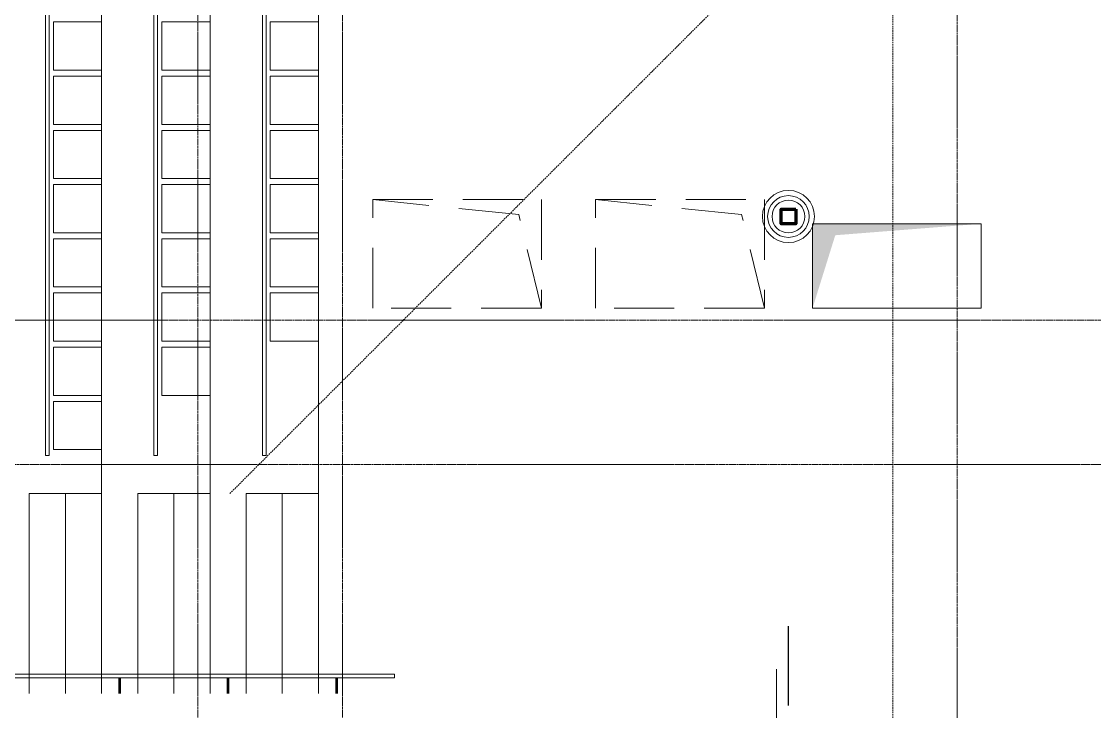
# Model space of a CAD drawing. Header units: millimetres. Extents: x -231292 to 573618, y -153144 to 564035.
# Drawn here: x -165940 to -157035, y 228145 to 233874 of the extents above; entities that cross this region are included whole.
import ezdxf

# ---------------------------------------------------------------- set-up
doc = ezdxf.new("R2010")
doc.units = ezdxf.units.MM
for name, pattern in [('CENTER2', [28.575, 19.05, -3.175, 3.175, -3.175]), ('DASHED', [19.05, 12.7, -6.35]), ('HIDDEN', [9.525, 6.35, -3.175])]:
    doc.linetypes.add(name, pattern=pattern)
doc.layers.get('0').update_dxf_attribs({"color": 250})
doc.layers.add('АР_Делит', color=250, linetype='Continuous', lineweight=0, plot=False)
for name, color, linetype, lineweight in [('АР_Мебель', 250, 'Continuous', 5), ('АР_Разрезы марка', 250, 'Continuous', 13), ('АР_Тонкая', 250, 'Continuous', 5), ('КМ_Фахверки', 250, 'Continuous', 80), ('ЛК_Открытая', 250, 'Continuous', 5), ('ОВ_Классы', 250, 'Continuous', 0), ('ОВ_Шахты_блок 4.1', 250, 'Continuous', 5), ('РД_Ограждения', 250, 'Continuous', 5), ('РД_Оси_100', 250, 'Continuous', 0)]:
    doc.layers.add(name, color=color, linetype=linetype, lineweight=lineweight)

# ---------------------------------------------------------------- blocks, each defined once
blk = doc.blocks.new('СОШ_2200_АР_ОСИ_М100_28.05.24')
at = {"layer": 'РД_Оси_100', "linetype": 'CENTER2'}
for p, q in [((63600, -6155), (63600, 139938.679)), ((119910, 76200), (-5954.958, 76200)), ((-5954.958, 75000), (119910, 75000)), ((62100, -6155), (62100, 73302.739))]:
    blk.add_line(p, q, dxfattribs=at)
for points in [[(57300, 139938.679), (57300, -6155)], [(58500, 139938.679), (58500, -6155)]]:
    blk.add_lwpolyline(points, dxfattribs=at)
blk = doc.blocks.new('otv')
at = {"linetype": 'Continuous'}
blk.add_lwpolyline([(0, -1), (0, 0), (1, 0), (1, -1)], close=True, dxfattribs=at)
blk.add_solid([(0, -1), (0, 0), (0.1346, -0.1366), (1, 0)], dxfattribs=at)
blk = doc.blocks.new('otv пунктир')
at = {"linetype": 'HIDDEN', "ltscale": 0.07}
blk.add_lwpolyline([(0, 0), (0, 1), (1, 1), (1, 0)], close=True, dxfattribs=at)
blk.add_lwpolyline([(0, 1), (0.1346, 0.1366), (1, 0)], dxfattribs=at)
blk = doc.blocks.new('Ф_крпич 120')
at = {"layer": 'АР_Делит', "color": 1}
for radius in [216.3, 173, 136.2]:
    blk.add_circle((60, -60), radius, dxfattribs=at)
at = {"layer": 'КМ_Фахверки'}
blk.add_lwpolyline([(0, 0), (120, 0), (120, -120), (0, -120)], close=True, dxfattribs=at)
at = {"layer": 'КМ_Фахверки', "lineweight": 5}
blk.add_lwpolyline([(6, -6), (114, -6), (114, -114), (6, -114)], close=True, dxfattribs=at)

msp = doc.modelspace()

# ---------------------------------------------------------------- linework, layer by layer
msp.add_line((-159574.956, 228195.168), (-159574.956, 228853.617))
at = {"layer": 'АР_Мебель'}
msp.add_line((-163474.956, 229795.168), (-163474.956, 244295.167), dxfattribs=at)
for points in [[(-165674.956, 233470.168), (-165674.956, 233870.168), (-165274.956, 233870.168), (-165274.956, 233470.168)], [(-164774.956, 233470.168), (-164774.956, 233870.168), (-164374.956, 233870.168), (-164374.956, 233470.168)], [(-163874.956, 233470.168), (-163874.956, 233870.168), (-163474.956, 233870.168), (-163474.956, 233470.168)], [(-165674.956, 233020.168), (-165674.956, 233420.168), (-165274.956, 233420.168), (-165274.956, 233020.168)], [(-164774.956, 233020.168), (-164774.956, 233420.168), (-164374.956, 233420.168), (-164374.956, 233020.168)], [(-163874.956, 233020.168), (-163874.956, 233420.168), (-163474.956, 233420.168), (-163474.956, 233020.168)], [(-165674.956, 232570.168), (-165674.956, 232970.168), (-165274.956, 232970.168), (-165274.956, 232570.168)], [(-164774.956, 232570.168), (-164774.956, 232970.168), (-164374.956, 232970.168), (-164374.956, 232570.168)], [(-163874.956, 232570.168), (-163874.956, 232970.168), (-163474.956, 232970.168), (-163474.956, 232570.168)], [(-165674.956, 232120.168), (-165674.956, 232520.168), (-165274.956, 232520.168), (-165274.956, 232120.168)], [(-164774.956, 232120.168), (-164774.956, 232520.168), (-164374.956, 232520.168), (-164374.956, 232120.168)], [(-163874.956, 232120.168), (-163874.956, 232520.168), (-163474.956, 232520.168), (-163474.956, 232120.168)], [(-165674.956, 231670.168), (-165674.956, 232070.168), (-165274.956, 232070.168), (-165274.956, 231670.168)], [(-164774.956, 231670.168), (-164774.956, 232070.168), (-164374.956, 232070.168), (-164374.956, 231670.168)], [(-163874.956, 231670.168), (-163874.956, 232070.168), (-163474.956, 232070.168), (-163474.956, 231670.168)], [(-165674.956, 231220.168), (-165674.956, 231620.168), (-165274.956, 231620.168), (-165274.956, 231220.168)], [(-164774.956, 231220.168), (-164774.956, 231620.168), (-164374.956, 231620.168), (-164374.956, 231220.168)], [(-163874.956, 231220.168), (-163874.956, 231620.168), (-163474.956, 231620.168), (-163474.956, 231220.168)], [(-165674.956, 230770.168), (-165674.956, 231170.168), (-165274.956, 231170.168), (-165274.956, 230770.168)], [(-164774.956, 230770.168), (-164774.956, 231170.168), (-164374.956, 231170.168), (-164374.956, 230770.168)], [(-165674.956, 230320.168), (-165674.956, 230720.168), (-165274.956, 230720.168), (-165274.956, 230320.168)]]:
    msp.add_lwpolyline(points, close=True, dxfattribs=at)
at = {"layer": 'АР_Разрезы марка', "linetype": 'DASHED', "lineweight": 0}
msp.add_lwpolyline([(-160104.636, 153601.967), (-160104.636, 221653.666), (-158709.843, 221653.666), (-158709.843, 258796.154), (-166117.488, 258796.154), (-166117.488, 289012.97)], dxfattribs=at)
at = {"layer": 'АР_Тонкая', "linetype": 'DASHED', "lineweight": 0}
msp.add_line((-164209.956, 229955.168), (-157144.956, 237020.168), dxfattribs=at)
at = {"layer": 'ЛК_Открытая'}
for p, q in [((-165274.956, 229955.168), (-165274.956, 244085.167)), ((-164374.956, 229955.168), (-164374.956, 244085.167)), ((-165874.956, 228295.168), (-165874.956, 229955.168)), ((-165274.956, 229955.168), (-165874.956, 229955.168)), ((-165574.956, 228295.168), (-165574.956, 229955.168)), ((-165274.956, 228295.168), (-165274.956, 229955.168)), ((-164974.956, 228295.168), (-164974.956, 229955.168)), ((-164374.956, 229955.168), (-164974.956, 229955.168)), ((-164674.956, 228295.168), (-164674.956, 229955.168)), ((-164374.956, 228295.168), (-164374.956, 229955.168)), ((-164074.956, 228295.168), (-164074.956, 229955.168)), ((-163474.956, 229955.168), (-164074.956, 229955.168)), ((-163774.956, 228295.168), (-163774.956, 229955.168)), ((-163474.956, 228295.168), (-163474.956, 229955.168))]:
    msp.add_line(p, q, dxfattribs=at)
for points in [[(-164074.956, 244085.167), (-163474.956, 244085.167), (-163474.956, 229955.168), (-164074.956, 229955.168)], [(-165274.956, 229955.168), (-165874.956, 229955.168)], [(-164374.956, 229955.168), (-164974.956, 229955.168)]]:
    msp.add_lwpolyline(points, dxfattribs=at)
msp.add_lwpolyline([(-172160.514, 229125.168, 0, 150, 0), (-171694.266, 229125.168, 0, 0, 0), (-163474.956, 229125.168, 0, 0, 0)], format="xyseb", dxfattribs=at)
at = {"layer": 'РД_Ограждения'}
for points in [[(-165739.956, 230270.167), (-165739.956, 243770.167), (-165709.956, 243770.167), (-165709.956, 230270.167)], [(-164839.956, 230270.167), (-164839.956, 243770.167), (-164809.956, 243770.167), (-164809.956, 230270.167)], [(-163939.956, 230270.167), (-163939.956, 243770.167), (-163909.956, 243770.167), (-163909.956, 230270.167)]]:
    msp.add_lwpolyline(points, close=True, dxfattribs=at)
for points in [[(-172504.956, 228425.168), (-172504.956, 228455.168), (-162844.956, 228455.168), (-162844.956, 228425.168), (-172474.956, 228425.168), (-172474.956, 228425.168), (-172504.956, 228425.168), (-172504.956, 228455.168), (-172474.956, 228455.168)], [(-165131.956, 228425.168), (-165131.956, 228295.168)], [(-165124.956, 228425.168), (-165124.956, 228295.168)], [(-165117.956, 228425.168), (-165117.956, 228295.168)], [(-164231.956, 228425.168), (-164231.956, 228295.168)], [(-164224.956, 228425.168), (-164224.956, 228295.168)], [(-164217.956, 228425.168), (-164217.956, 228295.168)], [(-163331.956, 228425.168), (-163331.956, 228295.168)], [(-163324.956, 228425.168), (-163324.956, 228295.168)], [(-163317.956, 228425.168), (-163317.956, 228295.168)]]:
    msp.add_lwpolyline(points, dxfattribs=at)

# ---------------------------------------------------------------- block references
at = {"layer": 'КМ_Фахверки', "rotation": 270}
msp.add_blockref('Ф_крпич 120', (-159514.956, 232315.168), dxfattribs=at)
at = {"layer": 'ОВ_Классы', "xscale": 1400, "yscale": 900, "rotation": 180}
for p in [(-161624.857, 232395.167), (-159774.956, 232395.168)]:
    msp.add_blockref('otv пунктир', p, dxfattribs=at)
at = {"layer": 'ОВ_Шахты_блок 4.1', "xscale": 1400, "yscale": 700}
msp.add_blockref('otv', (-159374.805, 232195.167), dxfattribs=at)
at = {"layer": 'РД_Оси_100'}
msp.add_blockref('СОШ_2200_АР_ОСИ_М100_28.05.24', (-221774.956, 155195.168), dxfattribs=at)

doc.saveas('drawing.dxf')
